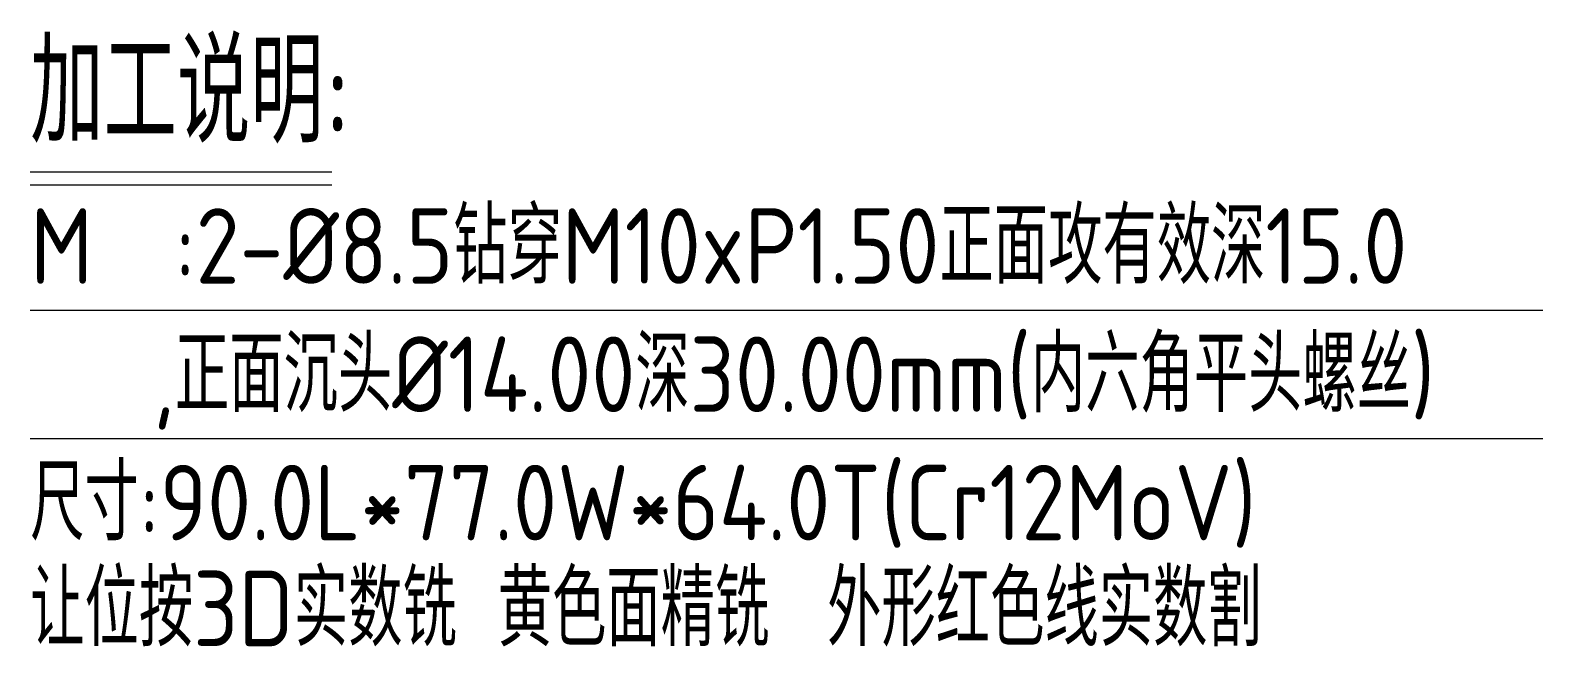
# Model space of a CAD drawing. Header units: millimetres. Extents: x 125275 to 125701, y 643 to 921.
# Drawn here: x 125542.4 to 125701.1, y 716.9 to 781.6 of the extents above; entities that cross this region are included whole.
import ezdxf

# ---------------------------------------------------------------- set-up
doc = ezdxf.new("R2010")
doc.units = ezdxf.units.MM
doc.layers.add('TEXT', color=4, linetype='Continuous')
doc.styles.add('gbenor', font='gbenor.shx', dxfattribs={"bigfont": 'gbcbig.shx'})

msp = doc.modelspace()

# ---------------------------------------------------------------- linework, layer by layer
at = {"layer": 'TEXT', "color": 3, "lineweight": 5}
for p, q in [((125542.367, 766.741), (125574.011, 766.741)), ((125542.367, 765.355), (125574.011, 765.355)), ((125542.367, 752.208), (125701.146, 752.208)), ((125542.367, 738.744), (125701.146, 738.744))]:
    msp.add_line(p, q, dxfattribs=at)

# ---------------------------------------------------------------- texts
at = {"layer": 'TEXT', "color": 4, "lineweight": 5, "style": 'gbenor'}
for s, height, p in [('加工说明: ', 10.692, (125542.367, 769.79)), ('M  :2-%%C8.5钻穿M10xP1.50正面攻有效深15.0', 7.92, (125542.367, 754.98)), ('   ,正面沉头%%c14.00深30.00mm(内六角平头螺丝)', 7.92, (125542.367, 741.516)), ('尺寸:90.0L*77.0W*64.0T(Cr12MoV)', 7.92, (125542.367, 728.052))]:
    msp.add_text(s, height=height, dxfattribs=at).set_placement(p)
at = {"layer": 'TEXT', "color": 2, "lineweight": 5, "style": 'gbenor'}
msp.add_text('让位按3D实数铣 黄色面精铣', height=7.92, dxfattribs=at).set_placement((125542.367, 716.94))
at = {"layer": 'TEXT', "color": 1, "lineweight": 5, "style": 'gbenor'}
msp.add_text('外形红色线实数割', height=7.92, dxfattribs=at).set_placement((125626.021, 716.94))

doc.saveas('drawing.dxf')
